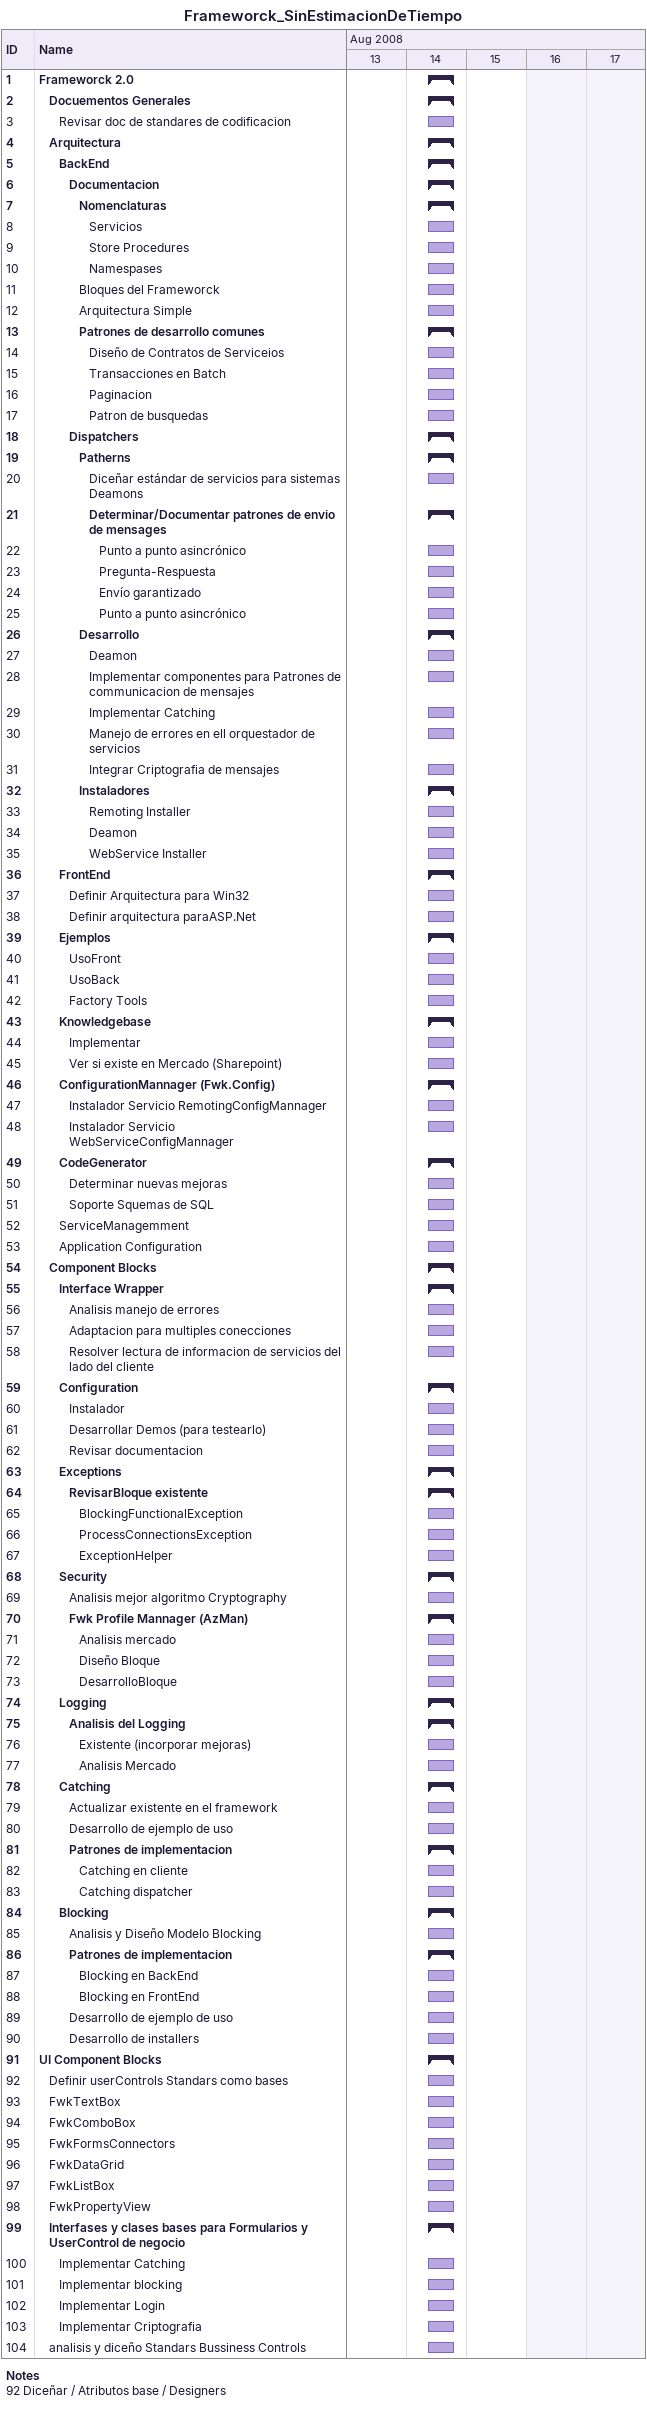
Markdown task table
Frameworck_SinEstimacionDeTiempo

| ID | Level | Task | Start | Finish |
|---|---|---|---|---|
| 1 | 1 | **Frameworck 2.0** | 2008-08-14 | 2008-08-14 |
| 2 | 2 | **Docuementos Generales** | 2008-08-14 | 2008-08-14 |
| 3 | 3 | Revisar doc de standares de codificacion | 2008-08-14 | 2008-08-14 |
| 4 | 2 | **Arquitectura** | 2008-08-14 | 2008-08-14 |
| 5 | 3 | **BackEnd** | 2008-08-14 | 2008-08-14 |
| 6 | 4 | **Documentacion** | 2008-08-14 | 2008-08-14 |
| 7 | 5 | **Nomenclaturas** | 2008-08-14 | 2008-08-14 |
| 8 | 6 | Servicios | 2008-08-14 | 2008-08-14 |
| 9 | 6 | Store Procedures | 2008-08-14 | 2008-08-14 |
| 10 | 6 | Namespases | 2008-08-14 | 2008-08-14 |
| 11 | 5 | Bloques del Frameworck | 2008-08-14 | 2008-08-14 |
| 12 | 5 | Arquitectura Simple | 2008-08-14 | 2008-08-14 |
| 13 | 5 | **Patrones de desarrollo comunes** | 2008-08-14 | 2008-08-14 |
| 14 | 6 | Diseño de Contratos de Serviceios | 2008-08-14 | 2008-08-14 |
| 15 | 6 | Transacciones en Batch | 2008-08-14 | 2008-08-14 |
| 16 | 6 | Paginacion | 2008-08-14 | 2008-08-14 |
| 17 | 6 | Patron de busquedas | 2008-08-14 | 2008-08-14 |
| 18 | 4 | **Dispatchers** | 2008-08-14 | 2008-08-14 |
| 19 | 5 | **Patherns** | 2008-08-14 | 2008-08-14 |
| 20 | 6 | Diceñar estándar de servicios para sistemas Deamons | 2008-08-14 | 2008-08-14 |
| 21 | 6 | **Determinar/Documentar patrones de envio de mensages** | 2008-08-14 | 2008-08-14 |
| 22 | 7 | Punto a punto asincrónico | 2008-08-14 | 2008-08-14 |
| 23 | 7 | Pregunta-Respuesta | 2008-08-14 | 2008-08-14 |
| 24 | 7 | Envío garantizado | 2008-08-14 | 2008-08-14 |
| 25 | 7 | Punto a punto asincrónico | 2008-08-14 | 2008-08-14 |
| 26 | 5 | **Desarrollo** | 2008-08-14 | 2008-08-14 |
| 27 | 6 | Deamon | 2008-08-14 | 2008-08-14 |
| 28 | 6 | Implementar componentes para Patrones de communicacion de mensajes | 2008-08-14 | 2008-08-14 |
| 29 | 6 | Implementar Catching | 2008-08-14 | 2008-08-14 |
| 30 | 6 | Manejo de errores en ell orquestador de servicios | 2008-08-14 | 2008-08-14 |
| 31 | 6 | Integrar Criptografia de mensajes | 2008-08-14 | 2008-08-14 |
| 32 | 5 | **Instaladores** | 2008-08-14 | 2008-08-14 |
| 33 | 6 | Remoting Installer | 2008-08-14 | 2008-08-14 |
| 34 | 6 | Deamon | 2008-08-14 | 2008-08-14 |
| 35 | 6 | WebService Installer | 2008-08-14 | 2008-08-14 |
| 36 | 3 | **FrontEnd** | 2008-08-14 | 2008-08-14 |
| 37 | 4 | Definir Arquitectura para Win32 | 2008-08-14 | 2008-08-14 |
| 38 | 4 | Definir arquitectura paraASP.Net | 2008-08-14 | 2008-08-14 |
| 39 | 3 | **Ejemplos** | 2008-08-14 | 2008-08-14 |
| 40 | 4 | UsoFront | 2008-08-14 | 2008-08-14 |
| 41 | 4 | UsoBack | 2008-08-14 | 2008-08-14 |
| 42 | 4 | Factory Tools | 2008-08-14 | 2008-08-14 |
| 43 | 3 | **Knowledgebase** | 2008-08-14 | 2008-08-14 |
| 44 | 4 | Implementar | 2008-08-14 | 2008-08-14 |
| 45 | 4 | Ver si existe en Mercado (Sharepoint) | 2008-08-14 | 2008-08-14 |
| 46 | 3 | **ConfigurationMannager (Fwk.Config)** | 2008-08-14 | 2008-08-14 |
| 47 | 4 | Instalador Servicio RemotingConfigMannager | 2008-08-14 | 2008-08-14 |
| 48 | 4 | Instalador Servicio WebServiceConfigMannager | 2008-08-14 | 2008-08-14 |
| 49 | 3 | **CodeGenerator** | 2008-08-14 | 2008-08-14 |
| 50 | 4 | Determinar nuevas mejoras | 2008-08-14 | 2008-08-14 |
| 51 | 4 | Soporte Squemas de SQL | 2008-08-14 | 2008-08-14 |
| 52 | 3 | ServiceManagemment | 2008-08-14 | 2008-08-14 |
| 53 | 3 | Application Configuration | 2008-08-14 | 2008-08-14 |
| 54 | 2 | **Component Blocks** | 2008-08-14 | 2008-08-14 |
| 55 | 3 | **Interface Wrapper** | 2008-08-14 | 2008-08-14 |
| 56 | 4 | Analisis manejo de errores | 2008-08-14 | 2008-08-14 |
| 57 | 4 | Adaptacion para multiples conecciones | 2008-08-14 | 2008-08-14 |
| 58 | 4 | Resolver lectura de informacion de servicios del lado del cliente | 2008-08-14 | 2008-08-14 |
| 59 | 3 | **Configuration** | 2008-08-14 | 2008-08-14 |
| 60 | 4 | Instalador | 2008-08-14 | 2008-08-14 |
| 61 | 4 | Desarrollar Demos (para testearlo) | 2008-08-14 | 2008-08-14 |
| 62 | 4 | Revisar documentacion | 2008-08-14 | 2008-08-14 |
| 63 | 3 | **Exceptions** | 2008-08-14 | 2008-08-14 |
| 64 | 4 | **RevisarBloque existente** | 2008-08-14 | 2008-08-14 |
| 65 | 5 | BlockingFunctionalException | 2008-08-14 | 2008-08-14 |
| 66 | 5 | ProcessConnectionsException | 2008-08-14 | 2008-08-14 |
| 67 | 5 | ExceptionHelper | 2008-08-14 | 2008-08-14 |
| 68 | 3 | **Security** | 2008-08-14 | 2008-08-14 |
| 69 | 4 | Analisis mejor algoritmo Cryptography | 2008-08-14 | 2008-08-14 |
| 70 | 4 | **Fwk Profile Mannager (AzMan)** | 2008-08-14 | 2008-08-14 |
| 71 | 5 | Analisis mercado | 2008-08-14 | 2008-08-14 |
| 72 | 5 | Diseño Bloque | 2008-08-14 | 2008-08-14 |
| 73 | 5 | DesarrolloBloque | 2008-08-14 | 2008-08-14 |
| 74 | 3 | **Logging** | 2008-08-14 | 2008-08-14 |
| 75 | 4 | **Analisis del Logging** | 2008-08-14 | 2008-08-14 |
| 76 | 5 | Existente (incorporar mejoras) | 2008-08-14 | 2008-08-14 |
| 77 | 5 | Analisis Mercado | 2008-08-14 | 2008-08-14 |
| 78 | 3 | **Catching** | 2008-08-14 | 2008-08-14 |
| 79 | 4 | Actualizar existente en el framework | 2008-08-14 | 2008-08-14 |
| 80 | 4 | Desarrollo de ejemplo de uso | 2008-08-14 | 2008-08-14 |
| 81 | 4 | **Patrones de implementacion** | 2008-08-14 | 2008-08-14 |
| 82 | 5 | Catching en cliente | 2008-08-14 | 2008-08-14 |
| 83 | 5 | Catching dispatcher | 2008-08-14 | 2008-08-14 |
| 84 | 3 | **Blocking** | 2008-08-14 | 2008-08-14 |
| 85 | 4 | Analisis y Diseño Modelo Blocking | 2008-08-14 | 2008-08-14 |
| 86 | 4 | **Patrones de implementacion** | 2008-08-14 | 2008-08-14 |
| 87 | 5 | Blocking en BackEnd | 2008-08-14 | 2008-08-14 |
| 88 | 5 | Blocking en FrontEnd | 2008-08-14 | 2008-08-14 |
| 89 | 4 | Desarrollo de ejemplo de uso | 2008-08-14 | 2008-08-14 |
| 90 | 4 | Desarrollo de installers | 2008-08-14 | 2008-08-14 |
| 91 | 1 | **UI Component Blocks** | 2008-08-14 | 2008-08-14 |
| 92 | 2 | Definir userControls Standars como bases | 2008-08-14 | 2008-08-14 |
| 93 | 2 | FwkTextBox | 2008-08-14 | 2008-08-14 |
| 94 | 2 | FwkComboBox | 2008-08-14 | 2008-08-14 |
| 95 | 2 | FwkFormsConnectors | 2008-08-14 | 2008-08-14 |
| 96 | 2 | FwkDataGrid | 2008-08-14 | 2008-08-14 |
| 97 | 2 | FwkListBox | 2008-08-14 | 2008-08-14 |
| 98 | 2 | FwkPropertyView | 2008-08-14 | 2008-08-14 |
| 99 | 2 | **Interfases y clases bases para Formularios y UserControl de negocio** | 2008-08-14 | 2008-08-14 |
| 100 | 3 | Implementar Catching | 2008-08-14 | 2008-08-14 |
| 101 | 3 | Implementar blocking | 2008-08-14 | 2008-08-14 |
| 102 | 3 | Implementar Login | 2008-08-14 | 2008-08-14 |
| 103 | 3 | Implementar Criptografia | 2008-08-14 | 2008-08-14 |
| 104 | 2 | analisis y diceño Standars Bussiness Controls | 2008-08-14 | 2008-08-14 |

Notes
- 92: Diceñar / Atributos base / Designers
